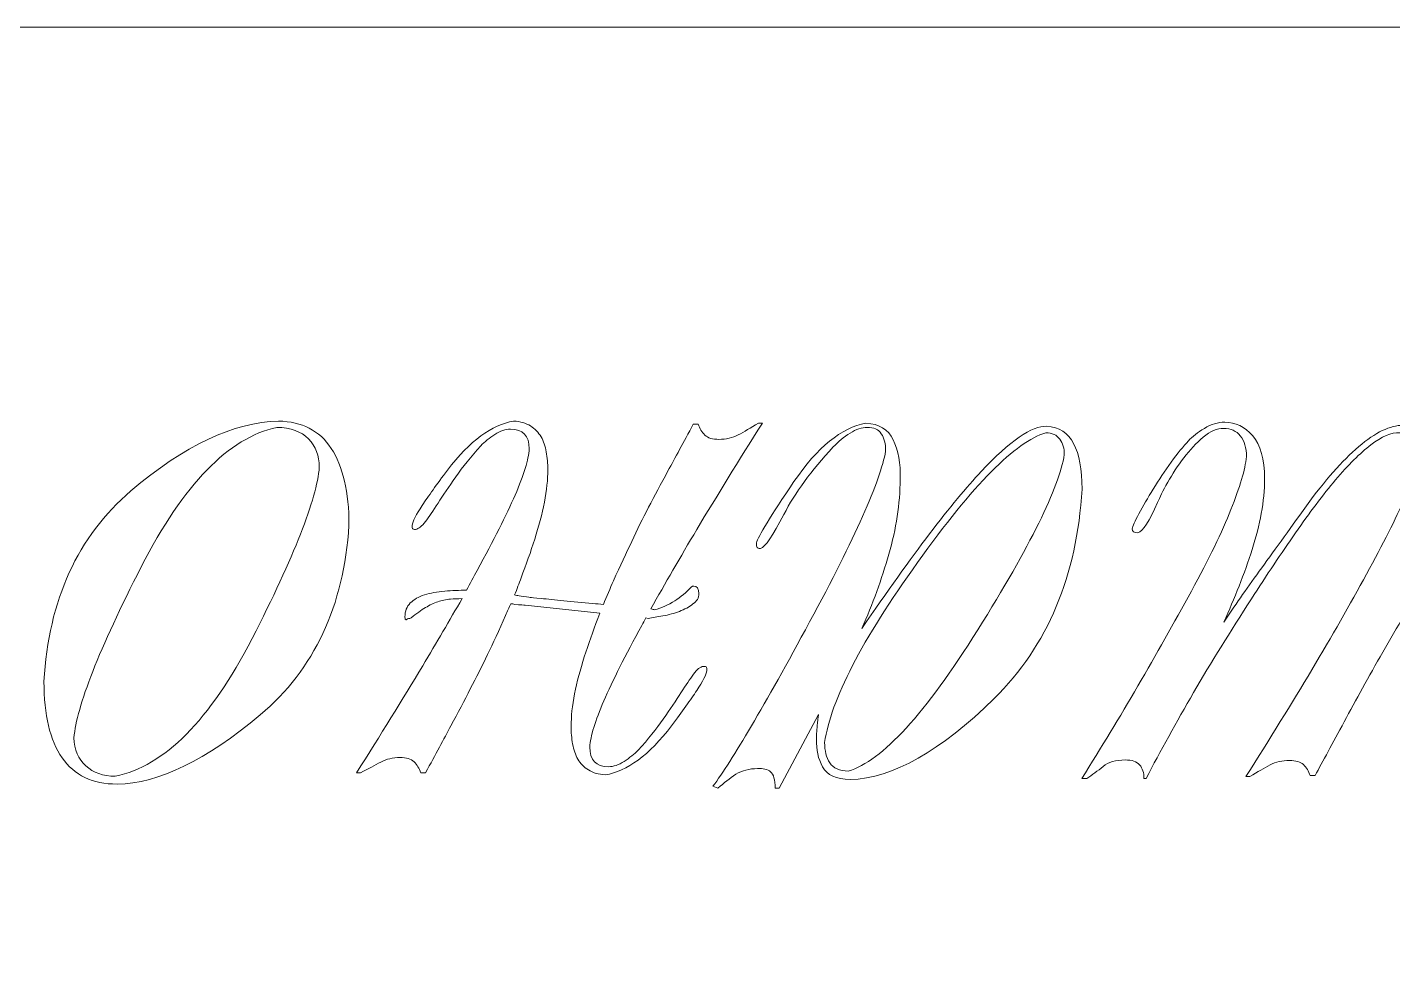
# Model space of a CAD drawing. Header units: centimetres. Extents: x -34.6 to 30.5, y -3.3 to 7.
# Drawn here: x 21.64 to 23.038, y -0.918 to 0.041 of the extents above; entities that cross this region are included whole.
import ezdxf

# ---------------------------------------------------------------- set-up
doc = ezdxf.new("R2010")
doc.units = ezdxf.units.CM
doc.header["$MEASUREMENT"] = 0
doc.layers.add('layer 1', color=7, linetype='Continuous')

msp = doc.modelspace()

# ---------------------------------------------------------------- linework, layer by layer
at = {"layer": 'layer 1', "color": 250, "lineweight": 9}
msp.add_open_spline([(18.65834, 0.04103), (18.65834, 0.04103), (25.86834, 0.04103), (25.86834, 0.04103), (25.86834, 0.04103), (26.72161, 0.04103), (27.41334, -0.6977), (27.41334, -1.60897), (27.41334, -1.60897), (27.41334, -2.52024), (26.72161, -3.25897), (25.86834, -3.25897), (25.86834, -3.25897), (25.86834, -3.25897), (18.65834, -3.25897), (18.65834, -3.25897), (18.65834, -3.25897), (17.80507, -3.25897), (17.11334, -2.52024), (17.11334, -1.60897), (17.11334, -1.60897), (17.11334, -0.6977), (17.80507, 0.04103), (18.65834, 0.04103)], degree=3, knots=[0, 0, 0, 0, 0.1428571, 0.1428571, 0.1428571, 0.1428571, 0.2857143, 0.2857143, 0.2857143, 0.2857143, 0.4285714, 0.4285714, 0.4285714, 0.4285714, 0.5714286, 0.5714286, 0.5714286, 0.5714286, 0.7142857, 0.7142857, 0.7142857, 0.7142857, 1, 1, 1, 1], dxfattribs=at)
at = {"layer": 'layer 1', "color": 242, "lineweight": 9}
for points, knots in [([(21.73229, -0.73349), (21.70707, -0.73349), (21.68837, -0.7245), (21.67585, -0.70651), (21.67585, -0.70651), (21.6635, -0.68869), (21.65733, -0.66258), (21.65733, -0.62854), (21.65733, -0.62854), (21.66209, -0.54493), (21.6919, -0.48002), (21.7464, -0.43346), (21.7464, -0.43346), (21.80108, -0.38689), (21.85153, -0.36308), (21.89757, -0.36202), (21.89757, -0.36202), (21.92138, -0.36237), (21.93937, -0.37172), (21.95137, -0.38989), (21.95137, -0.38989), (21.96336, -0.40823), (21.96954, -0.43451), (21.96954, -0.46856), (21.96954, -0.46856), (21.96424, -0.55146), (21.93408, -0.61602), (21.8787, -0.66258), (21.8787, -0.66258), (21.82349, -0.70915), (21.77463, -0.73279), (21.73229, -0.73349)], [0, 0, 0, 0, 0.1111111, 0.1111111, 0.1111111, 0.1111111, 0.2222222, 0.2222222, 0.2222222, 0.2222222, 0.3333333, 0.3333333, 0.3333333, 0.3333333, 0.4444444, 0.4444444, 0.4444444, 0.4444444, 0.5555556, 0.5555556, 0.5555556, 0.5555556, 0.6666667, 0.6666667, 0.6666667, 0.6666667, 0.7777778, 0.7777778, 0.7777778, 0.7777778, 1, 1, 1, 1]), ([(22.1297, -0.56081), (22.12318, -0.57598), (22.117, -0.58956), (22.11136, -0.60102), (22.11136, -0.60102), (22.10571, -0.61267), (22.09989, -0.62431), (22.09372, -0.63613), (22.09372, -0.63613), (22.08772, -0.64794), (22.08119, -0.66047), (22.07396, -0.67387), (22.07396, -0.67387), (22.06673, -0.6871), (22.05809, -0.70315), (22.04803, -0.72185), (22.04803, -0.72185), (22.04803, -0.72185), (22.04292, -0.72185), (22.04292, -0.72185), (22.04292, -0.72185), (22.04151, -0.71744), (22.03921, -0.71374), (22.03622, -0.71074), (22.03622, -0.71074), (22.03304, -0.70774), (22.02828, -0.70633), (22.02175, -0.70633), (22.02175, -0.70633), (22.01452, -0.70633), (22.00799, -0.70792), (22.002, -0.71092), (22.002, -0.71092), (21.99617, -0.71409), (21.98929, -0.71779), (21.98135, -0.72185), (21.98135, -0.72185), (21.98135, -0.72185), (21.9773, -0.72185), (21.9773, -0.72185), (21.9773, -0.72185), (22.00164, -0.6834), (22.02422, -0.64689), (22.04503, -0.61249), (22.04503, -0.61249), (22.05915, -0.58868), (22.07255, -0.56575), (22.08525, -0.5437), (22.08525, -0.5437), (22.08084, -0.5437), (22.07678, -0.54387), (22.07343, -0.54423), (22.07343, -0.54423), (22.06885, -0.54458), (22.06461, -0.54546), (22.06056, -0.54687), (22.06056, -0.54687), (22.05632, -0.54828), (22.05209, -0.55022), (22.04786, -0.55287), (22.04786, -0.55287), (22.04345, -0.55534), (22.03868, -0.55887), (22.03304, -0.56345), (22.03304, -0.56345), (22.03233, -0.56381), (22.03145, -0.56398), (22.03057, -0.56398), (22.03057, -0.56398), (22.02987, -0.56398), (22.02898, -0.56434), (22.0281, -0.56522), (22.0281, -0.56522), (22.0274, -0.5661), (22.02687, -0.56522), (22.02687, -0.5624), (22.02687, -0.5624), (22.02687, -0.55657), (22.02863, -0.55181), (22.03233, -0.54811), (22.03233, -0.54811), (22.03586, -0.54458), (22.0408, -0.54176), (22.0468, -0.53982), (22.0468, -0.53982), (22.0528, -0.53805), (22.05985, -0.53664), (22.06761, -0.53611), (22.06761, -0.53611), (22.07502, -0.53541), (22.08243, -0.53506), (22.08984, -0.53506), (22.08984, -0.53506), (22.09372, -0.52818), (22.09725, -0.52147), (22.10077, -0.51477), (22.10077, -0.51477), (22.11771, -0.4839), (22.13058, -0.45815), (22.13958, -0.43769), (22.13958, -0.43769), (22.14858, -0.41723), (22.15334, -0.40135), (22.15404, -0.39042), (22.15404, -0.39042), (22.15404, -0.37701), (22.14769, -0.37031), (22.13482, -0.37031), (22.13482, -0.37031), (22.1297, -0.37031), (22.12441, -0.37207), (22.11894, -0.37578), (22.11894, -0.37578), (22.1133, -0.3793), (22.10853, -0.38318), (22.10448, -0.38724), (22.10448, -0.38724), (22.09442, -0.39835), (22.08596, -0.40894), (22.0789, -0.41899), (22.0789, -0.41899), (22.07185, -0.42922), (22.06567, -0.43822), (22.06073, -0.44598), (22.06073, -0.44598), (22.05579, -0.45374), (22.05138, -0.45991), (22.04786, -0.46485), (22.04786, -0.46485), (22.04415, -0.46961), (22.0408, -0.47226), (22.0378, -0.47297), (22.0378, -0.47297), (22.03604, -0.47297), (22.03498, -0.47261), (22.03463, -0.47191), (22.03463, -0.47191), (22.03427, -0.47138), (22.0341, -0.47032), (22.0341, -0.46891), (22.0341, -0.46891), (22.0348, -0.4645), (22.03833, -0.45762), (22.04451, -0.44827), (22.04451, -0.44827), (22.05068, -0.43892), (22.05932, -0.42693), (22.07026, -0.41211), (22.07026, -0.41211), (22.09337, -0.38213), (22.11594, -0.36555), (22.13799, -0.36202), (22.13799, -0.36202), (22.14487, -0.36237), (22.15069, -0.36396), (22.15528, -0.36696), (22.15528, -0.36696), (22.15986, -0.36996), (22.16357, -0.37366), (22.16621, -0.37807), (22.16621, -0.37807), (22.16868, -0.38266), (22.17062, -0.38777), (22.17151, -0.39359), (22.17151, -0.39359), (22.17256, -0.39941), (22.17309, -0.40559), (22.17309, -0.41176), (22.17309, -0.41176), (22.17309, -0.42164), (22.17186, -0.43275), (22.16957, -0.4451), (22.16957, -0.4451), (22.1671, -0.45727), (22.16374, -0.46979), (22.15969, -0.48267), (22.15969, -0.48267), (22.15563, -0.49572), (22.15087, -0.50877), (22.14575, -0.52236), (22.14575, -0.52236), (22.14364, -0.52818), (22.14152, -0.534), (22.13905, -0.53982), (22.13905, -0.53982), (22.14046, -0.54017), (22.14187, -0.54052), (22.14364, -0.54088), (22.14364, -0.54088), (22.14981, -0.54158), (22.15369, -0.54211), (22.1551, -0.54246), (22.1551, -0.54246), (22.15598, -0.54246), (22.15969, -0.54282), (22.16621, -0.54352), (22.16621, -0.54352), (22.17256, -0.54423), (22.18033, -0.54493), (22.18932, -0.54582), (22.18932, -0.54582), (22.19849, -0.5467), (22.20837, -0.54758), (22.21913, -0.54864), (22.21913, -0.54864), (22.22283, -0.54899), (22.22654, -0.54934), (22.22989, -0.5497), (22.22989, -0.5497), (22.23342, -0.54141), (22.23677, -0.53329), (22.2403, -0.52535), (22.2403, -0.52535), (22.24718, -0.51018), (22.25335, -0.49678), (22.25899, -0.48514), (22.25899, -0.48514), (22.26446, -0.47332), (22.27011, -0.46168), (22.27628, -0.45021), (22.27628, -0.45021), (22.28228, -0.43857), (22.2888, -0.42622), (22.29604, -0.41299), (22.29604, -0.41299), (22.30327, -0.39976), (22.31191, -0.38371), (22.32197, -0.36519), (22.32197, -0.36519), (22.32197, -0.36519), (22.32708, -0.36519), (22.32708, -0.36519), (22.32708, -0.36519), (22.32849, -0.3696), (22.33079, -0.37331), (22.33378, -0.37631), (22.33378, -0.37631), (22.33696, -0.3793), (22.34172, -0.38071), (22.34825, -0.38071), (22.34825, -0.38071), (22.35548, -0.38071), (22.36201, -0.37913), (22.368, -0.37613), (22.368, -0.37613), (22.37382, -0.37295), (22.3807, -0.3689), (22.38864, -0.36413), (22.38864, -0.36413), (22.38864, -0.36413), (22.3927, -0.36413), (22.3927, -0.36413), (22.3927, -0.36413), (22.36836, -0.40259), (22.34595, -0.43892), (22.32549, -0.47297), (22.32549, -0.47297), (22.30874, -0.50119), (22.29304, -0.52835), (22.27857, -0.55411), (22.27857, -0.55411), (22.28069, -0.55446), (22.28175, -0.55481), (22.2821, -0.55516), (22.2821, -0.55516), (22.28969, -0.55305), (22.29657, -0.55005), (22.30292, -0.54599), (22.30292, -0.54599), (22.30909, -0.54211), (22.31473, -0.53735), (22.31985, -0.53188), (22.31985, -0.53188), (22.32055, -0.53117), (22.32144, -0.53082), (22.32249, -0.53082), (22.32249, -0.53082), (22.32585, -0.53082), (22.32761, -0.53347), (22.32761, -0.53858), (22.32761, -0.53858), (22.32761, -0.54282), (22.32567, -0.54634), (22.32161, -0.54917), (22.32161, -0.54917), (22.31773, -0.55217), (22.31315, -0.55463), (22.30768, -0.55675), (22.30768, -0.55675), (22.30239, -0.55869), (22.29674, -0.56028), (22.29092, -0.56134), (22.29092, -0.56134), (22.2851, -0.5624), (22.28016, -0.56328), (22.27593, -0.56398), (22.27593, -0.56398), (22.27593, -0.56398), (22.27346, -0.56345), (22.27346, -0.56345), (22.27346, -0.56345), (22.27205, -0.5661), (22.27064, -0.56875), (22.26923, -0.57104), (22.26923, -0.57104), (22.25229, -0.60208), (22.23942, -0.62784), (22.23042, -0.6483), (22.23042, -0.6483), (22.2216, -0.66876), (22.21666, -0.68463), (22.21596, -0.69557), (22.21596, -0.69557), (22.21596, -0.70897), (22.22231, -0.71568), (22.23518, -0.71568), (22.23518, -0.71568), (22.2403, -0.71568), (22.24559, -0.71391), (22.25123, -0.71021), (22.25123, -0.71021), (22.2567, -0.70668), (22.26146, -0.7028), (22.2657, -0.69874), (22.2657, -0.69874), (22.27558, -0.68763), (22.28422, -0.67705), (22.29127, -0.66699), (22.29127, -0.66699), (22.29833, -0.65676), (22.30433, -0.64777), (22.30927, -0.64001), (22.30927, -0.64001), (22.3142, -0.63225), (22.31861, -0.6259), (22.32214, -0.62096), (22.32214, -0.62096), (22.32585, -0.61602), (22.3292, -0.61337), (22.3322, -0.61302), (22.3322, -0.61302), (22.33396, -0.61302), (22.33502, -0.61337), (22.33537, -0.61408), (22.33537, -0.61408), (22.33572, -0.61461), (22.3359, -0.61567), (22.3359, -0.61708), (22.3359, -0.61708), (22.33519, -0.62149), (22.33184, -0.62837), (22.32549, -0.63771), (22.32549, -0.63771), (22.31932, -0.64706), (22.31068, -0.65906), (22.29974, -0.67387), (22.29974, -0.67387), (22.27663, -0.70386), (22.25406, -0.72062), (22.23201, -0.72397), (22.23201, -0.72397), (22.22513, -0.72362), (22.21931, -0.72203), (22.21472, -0.71903), (22.21472, -0.71903), (22.21013, -0.71621), (22.20643, -0.7125), (22.20378, -0.70792), (22.20378, -0.70792), (22.20132, -0.70351), (22.19955, -0.69839), (22.19849, -0.69239), (22.19849, -0.69239), (22.19743, -0.68657), (22.19691, -0.68058), (22.19691, -0.6744), (22.19691, -0.6744), (22.19691, -0.66435), (22.19814, -0.65324), (22.20043, -0.64107), (22.20043, -0.64107), (22.2029, -0.62889), (22.20625, -0.61637), (22.21031, -0.60332), (22.21031, -0.60332), (22.21454, -0.59044), (22.21913, -0.57739), (22.22425, -0.56398), (22.22425, -0.56398), (22.22425, -0.56398), (22.22636, -0.55869), (22.22636, -0.55869), (22.22636, -0.55869), (22.22636, -0.55869), (22.14981, -0.5504), (22.14981, -0.5504), (22.14981, -0.5504), (22.14875, -0.5504), (22.14522, -0.55005), (22.13905, -0.54952), (22.13905, -0.54952), (22.13799, -0.54917), (22.13676, -0.54899), (22.13535, -0.54899), (22.13535, -0.54899), (22.13341, -0.55269), (22.13147, -0.55675), (22.1297, -0.56081)], [0, 0, 0, 0, 0.0097087, 0.0097087, 0.0097087, 0.0097087, 0.0194175, 0.0194175, 0.0194175, 0.0194175, 0.0291262, 0.0291262, 0.0291262, 0.0291262, 0.038835, 0.038835, 0.038835, 0.038835, 0.0485437, 0.0485437, 0.0485437, 0.0485437, 0.0582524, 0.0582524, 0.0582524, 0.0582524, 0.0679612, 0.0679612, 0.0679612, 0.0679612, 0.0776699, 0.0776699, 0.0776699, 0.0776699, 0.0873786, 0.0873786, 0.0873786, 0.0873786, 0.0970874, 0.0970874, 0.0970874, 0.0970874, 0.1067961, 0.1067961, 0.1067961, 0.1067961, 0.1165049, 0.1165049, 0.1165049, 0.1165049, 0.1262136, 0.1262136, 0.1262136, 0.1262136, 0.1359223, 0.1359223, 0.1359223, 0.1359223, 0.1456311, 0.1456311, 0.1456311, 0.1456311, 0.1553398, 0.1553398, 0.1553398, 0.1553398, 0.1650485, 0.1650485, 0.1650485, 0.1650485, 0.1747573, 0.1747573, 0.1747573, 0.1747573, 0.184466, 0.184466, 0.184466, 0.184466, 0.1941748, 0.1941748, 0.1941748, 0.1941748, 0.2038835, 0.2038835, 0.2038835, 0.2038835, 0.2135922, 0.2135922, 0.2135922, 0.2135922, 0.223301, 0.223301, 0.223301, 0.223301, 0.2330097, 0.2330097, 0.2330097, 0.2330097, 0.2427184, 0.2427184, 0.2427184, 0.2427184, 0.2524272, 0.2524272, 0.2524272, 0.2524272, 0.2621359, 0.2621359, 0.2621359, 0.2621359, 0.2718447, 0.2718447, 0.2718447, 0.2718447, 0.2815534, 0.2815534, 0.2815534, 0.2815534, 0.2912621, 0.2912621, 0.2912621, 0.2912621, 0.3009709, 0.3009709, 0.3009709, 0.3009709, 0.3106796, 0.3106796, 0.3106796, 0.3106796, 0.3203883, 0.3203883, 0.3203883, 0.3203883, 0.3300971, 0.3300971, 0.3300971, 0.3300971, 0.3398058, 0.3398058, 0.3398058, 0.3398058, 0.3495146, 0.3495146, 0.3495146, 0.3495146, 0.3592233, 0.3592233, 0.3592233, 0.3592233, 0.368932, 0.368932, 0.368932, 0.368932, 0.3786408, 0.3786408, 0.3786408, 0.3786408, 0.3883495, 0.3883495, 0.3883495, 0.3883495, 0.3980583, 0.3980583, 0.3980583, 0.3980583, 0.407767, 0.407767, 0.407767, 0.407767, 0.4174757, 0.4174757, 0.4174757, 0.4174757, 0.4271845, 0.4271845, 0.4271845, 0.4271845, 0.4368932, 0.4368932, 0.4368932, 0.4368932, 0.4466019, 0.4466019, 0.4466019, 0.4466019, 0.4563107, 0.4563107, 0.4563107, 0.4563107, 0.4660194, 0.4660194, 0.4660194, 0.4660194, 0.4757282, 0.4757282, 0.4757282, 0.4757282, 0.4854369, 0.4854369, 0.4854369, 0.4854369, 0.4951456, 0.4951456, 0.4951456, 0.4951456, 0.5048544, 0.5048544, 0.5048544, 0.5048544, 0.5145631, 0.5145631, 0.5145631, 0.5145631, 0.5242718, 0.5242718, 0.5242718, 0.5242718, 0.5339806, 0.5339806, 0.5339806, 0.5339806, 0.5436893, 0.5436893, 0.5436893, 0.5436893, 0.5533981, 0.5533981, 0.5533981, 0.5533981, 0.5631068, 0.5631068, 0.5631068, 0.5631068, 0.5728155, 0.5728155, 0.5728155, 0.5728155, 0.5825243, 0.5825243, 0.5825243, 0.5825243, 0.592233, 0.592233, 0.592233, 0.592233, 0.6019417, 0.6019417, 0.6019417, 0.6019417, 0.6116505, 0.6116505, 0.6116505, 0.6116505, 0.6213592, 0.6213592, 0.6213592, 0.6213592, 0.631068, 0.631068, 0.631068, 0.631068, 0.6407767, 0.6407767, 0.6407767, 0.6407767, 0.6504854, 0.6504854, 0.6504854, 0.6504854, 0.6601942, 0.6601942, 0.6601942, 0.6601942, 0.6699029, 0.6699029, 0.6699029, 0.6699029, 0.6796117, 0.6796117, 0.6796117, 0.6796117, 0.6893204, 0.6893204, 0.6893204, 0.6893204, 0.6990291, 0.6990291, 0.6990291, 0.6990291, 0.7087379, 0.7087379, 0.7087379, 0.7087379, 0.7184466, 0.7184466, 0.7184466, 0.7184466, 0.7281553, 0.7281553, 0.7281553, 0.7281553, 0.7378641, 0.7378641, 0.7378641, 0.7378641, 0.7475728, 0.7475728, 0.7475728, 0.7475728, 0.7572816, 0.7572816, 0.7572816, 0.7572816, 0.7669903, 0.7669903, 0.7669903, 0.7669903, 0.776699, 0.776699, 0.776699, 0.776699, 0.7864078, 0.7864078, 0.7864078, 0.7864078, 0.7961165, 0.7961165, 0.7961165, 0.7961165, 0.8058252, 0.8058252, 0.8058252, 0.8058252, 0.815534, 0.815534, 0.815534, 0.815534, 0.8252427, 0.8252427, 0.8252427, 0.8252427, 0.8349515, 0.8349515, 0.8349515, 0.8349515, 0.8446602, 0.8446602, 0.8446602, 0.8446602, 0.8543689, 0.8543689, 0.8543689, 0.8543689, 0.8640777, 0.8640777, 0.8640777, 0.8640777, 0.8737864, 0.8737864, 0.8737864, 0.8737864, 0.8834951, 0.8834951, 0.8834951, 0.8834951, 0.8932039, 0.8932039, 0.8932039, 0.8932039, 0.9029126, 0.9029126, 0.9029126, 0.9029126, 0.9126214, 0.9126214, 0.9126214, 0.9126214, 0.9223301, 0.9223301, 0.9223301, 0.9223301, 0.9320388, 0.9320388, 0.9320388, 0.9320388, 0.9417476, 0.9417476, 0.9417476, 0.9417476, 0.9514563, 0.9514563, 0.9514563, 0.9514563, 0.961165, 0.961165, 0.961165, 0.961165, 0.9708738, 0.9708738, 0.9708738, 0.9708738, 0.9805825, 0.9805825, 0.9805825, 0.9805825, 1, 1, 1, 1]), ([(22.86489, -0.56769), (22.87547, -0.55181), (22.88764, -0.53453), (22.90123, -0.51565), (22.90123, -0.51565), (22.91481, -0.49678), (22.93104, -0.47438), (22.94956, -0.44862), (22.94956, -0.44862), (22.96825, -0.42287), (22.98607, -0.40276), (23.003, -0.38812), (23.003, -0.38812), (23.02011, -0.37348), (23.03528, -0.36625), (23.04833, -0.36625), (23.04833, -0.36625), (23.05521, -0.3666), (23.06103, -0.36819), (23.06562, -0.37119), (23.06562, -0.37119), (23.07021, -0.37401), (23.07391, -0.37772), (23.07638, -0.38213), (23.07638, -0.38213), (23.07903, -0.38671), (23.08079, -0.39183), (23.08185, -0.39765), (23.08185, -0.39765), (23.08291, -0.40347), (23.08344, -0.40947), (23.08344, -0.41564), (23.08344, -0.41564), (23.08344, -0.43151), (23.08061, -0.44951), (23.07497, -0.46979), (23.07497, -0.46979), (23.06915, -0.49008), (23.06227, -0.51036), (23.05398, -0.531), (23.05398, -0.531), (23.06192, -0.51936), (23.07038, -0.50701), (23.07938, -0.49413), (23.07938, -0.49413), (23.0882, -0.48143), (23.09808, -0.4675), (23.10884, -0.45286), (23.10884, -0.45286), (23.14517, -0.40241), (23.17675, -0.37419), (23.2032, -0.36837), (23.2032, -0.36837), (23.20832, -0.36837), (23.21361, -0.36996), (23.2189, -0.37295), (23.2189, -0.37295), (23.22419, -0.37613), (23.22896, -0.38054), (23.23337, -0.38618), (23.23337, -0.38618), (23.2376, -0.39183), (23.24113, -0.39906), (23.24395, -0.40753), (23.24395, -0.40753), (23.2466, -0.41617), (23.24818, -0.42622), (23.24854, -0.43751), (23.24854, -0.43751), (23.24854, -0.45497), (23.24518, -0.47279), (23.23831, -0.49061), (23.23831, -0.49061), (23.23143, -0.50842), (23.22278, -0.52606), (23.21273, -0.54317), (23.21273, -0.54317), (23.2025, -0.56046), (23.19139, -0.57704), (23.17939, -0.59326), (23.17939, -0.59326), (23.1674, -0.60949), (23.15628, -0.62448), (23.14588, -0.6386), (23.14588, -0.6386), (23.13565, -0.65271), (23.12683, -0.66541), (23.1196, -0.67687), (23.1196, -0.67687), (23.11236, -0.68816), (23.10848, -0.69786), (23.10778, -0.70562), (23.10778, -0.70562), (23.10778, -0.71215), (23.10972, -0.71762), (23.11342, -0.72168), (23.11342, -0.72168), (23.1173, -0.72573), (23.12206, -0.72785), (23.12789, -0.72785), (23.12789, -0.72785), (23.1323, -0.72785), (23.13759, -0.72626), (23.14376, -0.72326), (23.14376, -0.72326), (23.14993, -0.72009), (23.15699, -0.71462), (23.16493, -0.70668), (23.16493, -0.70668), (23.17498, -0.69645), (23.18327, -0.68728), (23.18997, -0.67934), (23.18997, -0.67934), (23.19668, -0.6714), (23.20215, -0.6647), (23.20638, -0.65906), (23.20638, -0.65906), (23.21079, -0.65341), (23.21432, -0.649), (23.21696, -0.64583), (23.21696, -0.64583), (23.21978, -0.64283), (23.22208, -0.64124), (23.22419, -0.64124), (23.22419, -0.64124), (23.22702, -0.64124), (23.22843, -0.64265), (23.22843, -0.6453), (23.22843, -0.6453), (23.22631, -0.65218), (23.21414, -0.66823), (23.19174, -0.69328), (23.19174, -0.69328), (23.16898, -0.71815), (23.14746, -0.73226), (23.12753, -0.73561), (23.12753, -0.73561), (23.1143, -0.73526), (23.10425, -0.72979), (23.09719, -0.71903), (23.09719, -0.71903), (23.09014, -0.70845), (23.08661, -0.69416), (23.08661, -0.67617), (23.08661, -0.67617), (23.08732, -0.65888), (23.09102, -0.64177), (23.09808, -0.62484), (23.09808, -0.62484), (23.10495, -0.60773), (23.11342, -0.59097), (23.12365, -0.57457), (23.12365, -0.57457), (23.13371, -0.55834), (23.14464, -0.54229), (23.15646, -0.52659), (23.15646, -0.52659), (23.1681, -0.51089), (23.17904, -0.4959), (23.18909, -0.48143), (23.18909, -0.48143), (23.19897, -0.46697), (23.20744, -0.45303), (23.21414, -0.43981), (23.21414, -0.43981), (23.22084, -0.42658), (23.22419, -0.41423), (23.22419, -0.40276), (23.22419, -0.40276), (23.22419, -0.39218), (23.2219, -0.38495), (23.21749, -0.38107), (23.21749, -0.38107), (23.21308, -0.37736), (23.20814, -0.37578), (23.20303, -0.37648), (23.20303, -0.37648), (23.19209, -0.37825), (23.17939, -0.38601), (23.1651, -0.39994), (23.1651, -0.39994), (23.15082, -0.41388), (23.136, -0.43134), (23.12048, -0.45215), (23.12048, -0.45215), (23.10513, -0.47297), (23.08943, -0.49625), (23.07338, -0.522), (23.07338, -0.522), (23.05733, -0.54758), (23.04216, -0.57316), (23.0277, -0.59838), (23.0277, -0.59838), (23.01323, -0.62378), (23, -0.64742), (22.98819, -0.66964), (22.98819, -0.66964), (22.97619, -0.69187), (22.96631, -0.71021), (22.95838, -0.72485), (22.95838, -0.72485), (22.95838, -0.72485), (22.95326, -0.72485), (22.95326, -0.72485), (22.95326, -0.72485), (22.95185, -0.72026), (22.94956, -0.71656), (22.94656, -0.71356), (22.94656, -0.71356), (22.94338, -0.71074), (22.93862, -0.70933), (22.93209, -0.70933), (22.93209, -0.70933), (22.92486, -0.70933), (22.91834, -0.71074), (22.91234, -0.71391), (22.91234, -0.71391), (22.90652, -0.71709), (22.89964, -0.72097), (22.8917, -0.72573), (22.8917, -0.72573), (22.8917, -0.72573), (22.88764, -0.72573), (22.88764, -0.72573), (22.88764, -0.72573), (22.91199, -0.68728), (22.93456, -0.65077), (22.95502, -0.61655), (22.95502, -0.61655), (22.97549, -0.58215), (22.99418, -0.54952), (23.01112, -0.51865), (23.01112, -0.51865), (23.02805, -0.48761), (23.04093, -0.46185), (23.04992, -0.44139), (23.04992, -0.44139), (23.05874, -0.42076), (23.06368, -0.40506), (23.06439, -0.39412), (23.06439, -0.39412), (23.06439, -0.38054), (23.05786, -0.37384), (23.04516, -0.37384), (23.04516, -0.37384), (23.03652, -0.37348), (23.02664, -0.37772), (23.01553, -0.38636), (23.01553, -0.38636), (23.00424, -0.39483), (22.99224, -0.40682), (22.97937, -0.42217), (22.97937, -0.42217), (22.96631, -0.43751), (22.95273, -0.45568), (22.93827, -0.47649), (22.93827, -0.47649), (22.9238, -0.49731), (22.90881, -0.51971), (22.89329, -0.54387), (22.89329, -0.54387), (22.87159, -0.57739), (22.85184, -0.60932), (22.83402, -0.63983), (22.83402, -0.63983), (22.81638, -0.67017), (22.80015, -0.69963), (22.78534, -0.72785), (22.78534, -0.72785), (22.78534, -0.72785), (22.78322, -0.72785), (22.78322, -0.72785), (22.78322, -0.72785), (22.78322, -0.72203), (22.78181, -0.71727), (22.77881, -0.71391), (22.77881, -0.71391), (22.77581, -0.71039), (22.77105, -0.7088), (22.76399, -0.7088), (22.76399, -0.7088), (22.75447, -0.7088), (22.74688, -0.71092), (22.74142, -0.7155), (22.74142, -0.7155), (22.73577, -0.71991), (22.7303, -0.72414), (22.72484, -0.72785), (22.72484, -0.72785), (22.72484, -0.72785), (22.71954, -0.72785), (22.71954, -0.72785), (22.71954, -0.72785), (22.7393, -0.69645), (22.75835, -0.66488), (22.77705, -0.63295), (22.77705, -0.63295), (22.79557, -0.60102), (22.81391, -0.56875), (22.83173, -0.53594), (22.83173, -0.53594), (22.84972, -0.50313), (22.8633, -0.47544), (22.8723, -0.45251), (22.8723, -0.45251), (22.88147, -0.42957), (22.88676, -0.41158), (22.88817, -0.39835), (22.88817, -0.39835), (22.88817, -0.38936), (22.88606, -0.3823), (22.88182, -0.37719), (22.88182, -0.37719), (22.87777, -0.37207), (22.87212, -0.36943), (22.86489, -0.36943), (22.86489, -0.36943), (22.85801, -0.36943), (22.85095, -0.37242), (22.8439, -0.37842), (22.8439, -0.37842), (22.83684, -0.38442), (22.83014, -0.39165), (22.82397, -0.39959), (22.82397, -0.39959), (22.81779, -0.4077), (22.81233, -0.41617), (22.80756, -0.42464), (22.80756, -0.42464), (22.80262, -0.43328), (22.79927, -0.44016), (22.79716, -0.44545), (22.79716, -0.44545), (22.78887, -0.46432), (22.78216, -0.47473), (22.77705, -0.47632), (22.77705, -0.47632), (22.77317, -0.47632), (22.77123, -0.47508), (22.77123, -0.47226), (22.77123, -0.47226), (22.77158, -0.46944), (22.77387, -0.46432), (22.77811, -0.45674), (22.77811, -0.45674), (22.78216, -0.44915), (22.7871, -0.44069), (22.79275, -0.43151), (22.79275, -0.43151), (22.79839, -0.42217), (22.80456, -0.41299), (22.81109, -0.404), (22.81109, -0.404), (22.81762, -0.395), (22.82344, -0.38777), (22.82873, -0.3823), (22.82873, -0.3823), (22.83279, -0.37789), (22.83825, -0.37348), (22.84513, -0.36943), (22.84513, -0.36943), (22.85201, -0.36519), (22.85907, -0.36308), (22.86595, -0.36308), (22.86595, -0.36308), (22.87688, -0.36308), (22.88641, -0.36766), (22.89452, -0.37701), (22.89452, -0.37701), (22.90264, -0.38636), (22.90669, -0.401), (22.90669, -0.42093), (22.90669, -0.42093), (22.90669, -0.4324), (22.90564, -0.44404), (22.90334, -0.45639), (22.90334, -0.45639), (22.90105, -0.46856), (22.89805, -0.4809), (22.89399, -0.49325), (22.89399, -0.49325), (22.89011, -0.50577), (22.88553, -0.51812), (22.88059, -0.53082), (22.88059, -0.53082), (22.87565, -0.54335), (22.87036, -0.55569), (22.86489, -0.56769)], [0, 0, 0, 0, 0.0102041, 0.0102041, 0.0102041, 0.0102041, 0.0204082, 0.0204082, 0.0204082, 0.0204082, 0.0306122, 0.0306122, 0.0306122, 0.0306122, 0.0408163, 0.0408163, 0.0408163, 0.0408163, 0.0510204, 0.0510204, 0.0510204, 0.0510204, 0.0612245, 0.0612245, 0.0612245, 0.0612245, 0.0714286, 0.0714286, 0.0714286, 0.0714286, 0.0816327, 0.0816327, 0.0816327, 0.0816327, 0.0918367, 0.0918367, 0.0918367, 0.0918367, 0.1020408, 0.1020408, 0.1020408, 0.1020408, 0.1122449, 0.1122449, 0.1122449, 0.1122449, 0.122449, 0.122449, 0.122449, 0.122449, 0.1326531, 0.1326531, 0.1326531, 0.1326531, 0.1428571, 0.1428571, 0.1428571, 0.1428571, 0.1530612, 0.1530612, 0.1530612, 0.1530612, 0.1632653, 0.1632653, 0.1632653, 0.1632653, 0.1734694, 0.1734694, 0.1734694, 0.1734694, 0.1836735, 0.1836735, 0.1836735, 0.1836735, 0.1938776, 0.1938776, 0.1938776, 0.1938776, 0.2040816, 0.2040816, 0.2040816, 0.2040816, 0.2142857, 0.2142857, 0.2142857, 0.2142857, 0.2244898, 0.2244898, 0.2244898, 0.2244898, 0.2346939, 0.2346939, 0.2346939, 0.2346939, 0.244898, 0.244898, 0.244898, 0.244898, 0.255102, 0.255102, 0.255102, 0.255102, 0.2653061, 0.2653061, 0.2653061, 0.2653061, 0.2755102, 0.2755102, 0.2755102, 0.2755102, 0.2857143, 0.2857143, 0.2857143, 0.2857143, 0.2959184, 0.2959184, 0.2959184, 0.2959184, 0.3061224, 0.3061224, 0.3061224, 0.3061224, 0.3163265, 0.3163265, 0.3163265, 0.3163265, 0.3265306, 0.3265306, 0.3265306, 0.3265306, 0.3367347, 0.3367347, 0.3367347, 0.3367347, 0.3469388, 0.3469388, 0.3469388, 0.3469388, 0.3571429, 0.3571429, 0.3571429, 0.3571429, 0.3673469, 0.3673469, 0.3673469, 0.3673469, 0.377551, 0.377551, 0.377551, 0.377551, 0.3877551, 0.3877551, 0.3877551, 0.3877551, 0.3979592, 0.3979592, 0.3979592, 0.3979592, 0.4081633, 0.4081633, 0.4081633, 0.4081633, 0.4183673, 0.4183673, 0.4183673, 0.4183673, 0.4285714, 0.4285714, 0.4285714, 0.4285714, 0.4387755, 0.4387755, 0.4387755, 0.4387755, 0.4489796, 0.4489796, 0.4489796, 0.4489796, 0.4591837, 0.4591837, 0.4591837, 0.4591837, 0.4693878, 0.4693878, 0.4693878, 0.4693878, 0.4795918, 0.4795918, 0.4795918, 0.4795918, 0.4897959, 0.4897959, 0.4897959, 0.4897959, 0.5, 0.5, 0.5, 0.5, 0.5102041, 0.5102041, 0.5102041, 0.5102041, 0.5204082, 0.5204082, 0.5204082, 0.5204082, 0.5306122, 0.5306122, 0.5306122, 0.5306122, 0.5408163, 0.5408163, 0.5408163, 0.5408163, 0.5510204, 0.5510204, 0.5510204, 0.5510204, 0.5612245, 0.5612245, 0.5612245, 0.5612245, 0.5714286, 0.5714286, 0.5714286, 0.5714286, 0.5816327, 0.5816327, 0.5816327, 0.5816327, 0.5918367, 0.5918367, 0.5918367, 0.5918367, 0.6020408, 0.6020408, 0.6020408, 0.6020408, 0.6122449, 0.6122449, 0.6122449, 0.6122449, 0.622449, 0.622449, 0.622449, 0.622449, 0.6326531, 0.6326531, 0.6326531, 0.6326531, 0.6428571, 0.6428571, 0.6428571, 0.6428571, 0.6530612, 0.6530612, 0.6530612, 0.6530612, 0.6632653, 0.6632653, 0.6632653, 0.6632653, 0.6734694, 0.6734694, 0.6734694, 0.6734694, 0.6836735, 0.6836735, 0.6836735, 0.6836735, 0.6938776, 0.6938776, 0.6938776, 0.6938776, 0.7040816, 0.7040816, 0.7040816, 0.7040816, 0.7142857, 0.7142857, 0.7142857, 0.7142857, 0.7244898, 0.7244898, 0.7244898, 0.7244898, 0.7346939, 0.7346939, 0.7346939, 0.7346939, 0.744898, 0.744898, 0.744898, 0.744898, 0.755102, 0.755102, 0.755102, 0.755102, 0.7653061, 0.7653061, 0.7653061, 0.7653061, 0.7755102, 0.7755102, 0.7755102, 0.7755102, 0.7857143, 0.7857143, 0.7857143, 0.7857143, 0.7959184, 0.7959184, 0.7959184, 0.7959184, 0.8061224, 0.8061224, 0.8061224, 0.8061224, 0.8163265, 0.8163265, 0.8163265, 0.8163265, 0.8265306, 0.8265306, 0.8265306, 0.8265306, 0.8367347, 0.8367347, 0.8367347, 0.8367347, 0.8469388, 0.8469388, 0.8469388, 0.8469388, 0.8571429, 0.8571429, 0.8571429, 0.8571429, 0.8673469, 0.8673469, 0.8673469, 0.8673469, 0.877551, 0.877551, 0.877551, 0.877551, 0.8877551, 0.8877551, 0.8877551, 0.8877551, 0.8979592, 0.8979592, 0.8979592, 0.8979592, 0.9081633, 0.9081633, 0.9081633, 0.9081633, 0.9183673, 0.9183673, 0.9183673, 0.9183673, 0.9285714, 0.9285714, 0.9285714, 0.9285714, 0.9387755, 0.9387755, 0.9387755, 0.9387755, 0.9489796, 0.9489796, 0.9489796, 0.9489796, 0.9591837, 0.9591837, 0.9591837, 0.9591837, 0.9693878, 0.9693878, 0.9693878, 0.9693878, 0.9795918, 0.9795918, 0.9795918, 0.9795918, 1, 1, 1, 1]), ([(21.73035, -0.72538), (21.78062, -0.71515), (21.82737, -0.66805), (21.87041, -0.58444), (21.87041, -0.58444), (21.91344, -0.50066), (21.93637, -0.44227), (21.9392, -0.40911), (21.9392, -0.40911), (21.9392, -0.39747), (21.93549, -0.38777), (21.92808, -0.38019), (21.92808, -0.38019), (21.92068, -0.3726), (21.90992, -0.36872), (21.89581, -0.36837), (21.89581, -0.36837), (21.84642, -0.37913), (21.8002, -0.42658), (21.75699, -0.51107), (21.75699, -0.51107), (21.71377, -0.59538), (21.69084, -0.65377), (21.68802, -0.68622), (21.68802, -0.68622), (21.68837, -0.69822), (21.69243, -0.70774), (21.70019, -0.7148), (21.70019, -0.7148), (21.70795, -0.72185), (21.718, -0.72538), (21.73035, -0.72538)], [0, 0, 0, 0, 0.1111111, 0.1111111, 0.1111111, 0.1111111, 0.2222222, 0.2222222, 0.2222222, 0.2222222, 0.3333333, 0.3333333, 0.3333333, 0.3333333, 0.4444444, 0.4444444, 0.4444444, 0.4444444, 0.5555556, 0.5555556, 0.5555556, 0.5555556, 0.6666667, 0.6666667, 0.6666667, 0.6666667, 0.7777778, 0.7777778, 0.7777778, 0.7777778, 1, 1, 1, 1]), ([(22.7199, -0.43151), (22.71461, -0.52041), (22.6848, -0.59185), (22.62994, -0.64583), (22.62994, -0.64583), (22.57508, -0.6998), (22.52605, -0.7275), (22.48266, -0.72891), (22.48266, -0.72891), (22.46819, -0.72855), (22.45867, -0.72414), (22.45426, -0.71585), (22.45426, -0.71585), (22.44985, -0.70774), (22.44773, -0.69822), (22.44808, -0.68746), (22.44808, -0.68746), (22.44808, -0.68234), (22.44844, -0.67687), (22.44914, -0.67123), (22.44914, -0.67123), (22.44985, -0.66558), (22.45002, -0.66258), (22.45002, -0.66223), (22.45002, -0.66223), (22.45002, -0.66223), (22.40981, -0.73773), (22.40981, -0.73773), (22.40981, -0.73773), (22.40981, -0.73773), (22.40575, -0.73773), (22.40575, -0.73773), (22.40575, -0.73773), (22.40575, -0.72908), (22.40416, -0.72344), (22.40099, -0.72097), (22.40099, -0.72097), (22.39799, -0.71832), (22.3934, -0.71727), (22.38758, -0.71762), (22.38758, -0.71762), (22.37929, -0.71762), (22.37206, -0.71956), (22.36553, -0.72344), (22.36553, -0.72344), (22.35918, -0.7275), (22.35319, -0.73226), (22.34719, -0.73773), (22.34719, -0.73773), (22.34719, -0.73773), (22.34207, -0.73561), (22.34207, -0.73561), (22.34207, -0.73561), (22.36165, -0.70933), (22.39464, -0.65341), (22.44103, -0.56751), (22.44103, -0.56751), (22.48742, -0.48179), (22.51335, -0.4234), (22.51882, -0.39271), (22.51882, -0.39271), (22.51882, -0.38512), (22.5174, -0.37913), (22.51441, -0.37489), (22.51441, -0.37489), (22.51158, -0.37048), (22.50664, -0.36837), (22.49977, -0.36837), (22.49977, -0.36837), (22.49447, -0.36837), (22.48883, -0.37031), (22.48248, -0.37436), (22.48248, -0.37436), (22.47595, -0.37825), (22.47031, -0.38301), (22.46502, -0.38848), (22.46502, -0.38848), (22.44262, -0.41264), (22.42586, -0.43557), (22.41475, -0.45744), (22.41475, -0.45744), (22.40346, -0.47932), (22.39552, -0.49096), (22.39076, -0.49237), (22.39076, -0.49237), (22.38864, -0.49237), (22.38741, -0.49184), (22.38705, -0.49061), (22.38705, -0.49061), (22.3867, -0.48937), (22.38652, -0.48814), (22.38652, -0.48672), (22.38652, -0.48672), (22.38829, -0.4802), (22.40116, -0.45921), (22.42498, -0.42393), (22.42498, -0.42393), (22.44897, -0.38865), (22.47348, -0.36872), (22.49871, -0.36413), (22.49871, -0.36413), (22.51211, -0.36484), (22.52146, -0.37048), (22.52658, -0.38124), (22.52658, -0.38124), (22.53169, -0.39183), (22.53416, -0.40541), (22.53381, -0.42164), (22.53381, -0.42164), (22.53346, -0.44668), (22.52958, -0.47226), (22.52217, -0.49819), (22.52217, -0.49819), (22.51476, -0.52394), (22.50559, -0.54934), (22.49447, -0.57421), (22.49447, -0.57421), (22.54616, -0.49872), (22.5869, -0.4451), (22.61654, -0.41352), (22.61654, -0.41352), (22.64617, -0.38213), (22.66857, -0.3666), (22.68374, -0.36731), (22.68374, -0.36731), (22.69644, -0.36801), (22.70561, -0.37384), (22.71126, -0.38495), (22.71126, -0.38495), (22.71708, -0.39588), (22.7199, -0.41141), (22.7199, -0.43151)], [0, 0, 0, 0, 0.0294118, 0.0294118, 0.0294118, 0.0294118, 0.0588235, 0.0588235, 0.0588235, 0.0588235, 0.0882353, 0.0882353, 0.0882353, 0.0882353, 0.1176471, 0.1176471, 0.1176471, 0.1176471, 0.1470588, 0.1470588, 0.1470588, 0.1470588, 0.1764706, 0.1764706, 0.1764706, 0.1764706, 0.2058824, 0.2058824, 0.2058824, 0.2058824, 0.2352941, 0.2352941, 0.2352941, 0.2352941, 0.2647059, 0.2647059, 0.2647059, 0.2647059, 0.2941176, 0.2941176, 0.2941176, 0.2941176, 0.3235294, 0.3235294, 0.3235294, 0.3235294, 0.3529412, 0.3529412, 0.3529412, 0.3529412, 0.3823529, 0.3823529, 0.3823529, 0.3823529, 0.4117647, 0.4117647, 0.4117647, 0.4117647, 0.4411765, 0.4411765, 0.4411765, 0.4411765, 0.4705882, 0.4705882, 0.4705882, 0.4705882, 0.5, 0.5, 0.5, 0.5, 0.5294118, 0.5294118, 0.5294118, 0.5294118, 0.5588235, 0.5588235, 0.5588235, 0.5588235, 0.5882353, 0.5882353, 0.5882353, 0.5882353, 0.6176471, 0.6176471, 0.6176471, 0.6176471, 0.6470588, 0.6470588, 0.6470588, 0.6470588, 0.6764706, 0.6764706, 0.6764706, 0.6764706, 0.7058824, 0.7058824, 0.7058824, 0.7058824, 0.7352941, 0.7352941, 0.7352941, 0.7352941, 0.7647059, 0.7647059, 0.7647059, 0.7647059, 0.7941176, 0.7941176, 0.7941176, 0.7941176, 0.8235294, 0.8235294, 0.8235294, 0.8235294, 0.8529412, 0.8529412, 0.8529412, 0.8529412, 0.8823529, 0.8823529, 0.8823529, 0.8823529, 0.9117647, 0.9117647, 0.9117647, 0.9117647, 0.9411765, 0.9411765, 0.9411765, 0.9411765, 1, 1, 1, 1]), ([(22.68268, -0.37401), (22.65199, -0.38301), (22.60824, -0.42711), (22.55145, -0.50666), (22.55145, -0.50666), (22.49447, -0.58603), (22.4629, -0.64742), (22.45637, -0.69081), (22.45637, -0.69081), (22.45637, -0.69945), (22.45814, -0.70633), (22.46167, -0.7118), (22.46167, -0.7118), (22.46537, -0.71709), (22.47172, -0.71991), (22.48054, -0.72026), (22.48054, -0.72026), (22.51546, -0.70968), (22.55956, -0.66135), (22.61318, -0.57562), (22.61318, -0.57562), (22.66681, -0.48972), (22.69626, -0.4301), (22.70173, -0.39624), (22.70173, -0.39624), (22.70173, -0.39006), (22.70014, -0.38477), (22.69714, -0.38054), (22.69714, -0.38054), (22.69397, -0.37613), (22.68921, -0.37401), (22.68268, -0.37401)], [0, 0, 0, 0, 0.1111111, 0.1111111, 0.1111111, 0.1111111, 0.2222222, 0.2222222, 0.2222222, 0.2222222, 0.3333333, 0.3333333, 0.3333333, 0.3333333, 0.4444444, 0.4444444, 0.4444444, 0.4444444, 0.5555556, 0.5555556, 0.5555556, 0.5555556, 0.6666667, 0.6666667, 0.6666667, 0.6666667, 0.7777778, 0.7777778, 0.7777778, 0.7777778, 1, 1, 1, 1])]:
    msp.add_open_spline(points, degree=3, knots=knots, dxfattribs=at)

doc.saveas('drawing.dxf')
